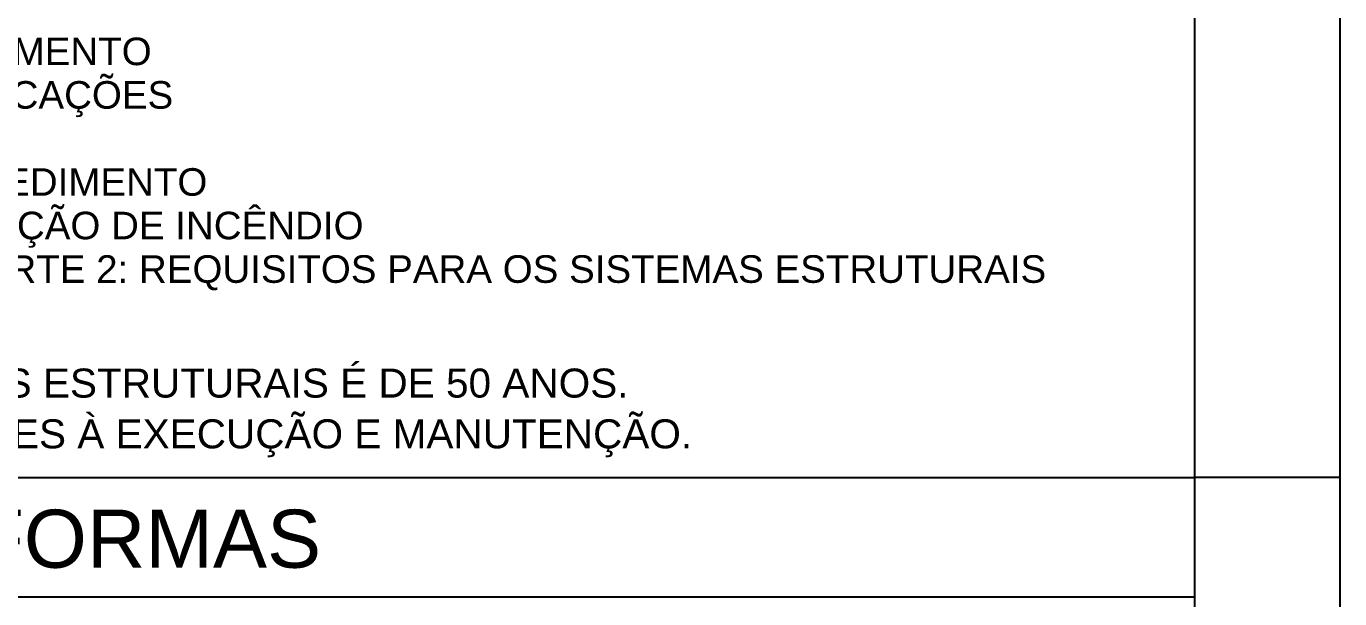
# Model space of a CAD drawing. Extents: x 0 to 119, y 0 to 84.
# Drawn here: x 109.85 to 118.9, y 58.56 to 62.51 of the extents above; entities that cross this region are included whole.
import ezdxf

# ---------------------------------------------------------------- set-up
doc = ezdxf.new("R2010")
doc.units = 0
doc.header["$MEASUREMENT"] = 0
for name, color, linetype in [('3', 7, 'CONTINUOUS'), ('40', 7, 'CONTINUOUS'), ('7', 232, 'CONTINUOUS')]:
    doc.layers.add(name, color=color, linetype=linetype)
doc.styles.add('TQS_ARIAL', font='arial.ttf')

msp = doc.modelspace()

# ---------------------------------------------------------------- linework, layer by layer
at = {"layer": '3', "color": 7, "linetype": 'Continuous'}
for p, q in [((100.4, 59.4), (117.9, 59.4)), ((100.41808, 59.4), (117.874596, 59.4)), ((117.9, 58.574661), (100.4, 58.574661))]:
    msp.add_line(p, q, dxfattribs=at)
at = {"layer": '40', "linetype": 'Continuous'}
for p, q in [((118.9, 84.099998), (118.9, 29.699798)), ((100.4, 59.4), (117.9, 59.4)), ((100.41808, 59.4), (117.874596, 59.4)), ((118.9, 59.4), (117.9, 59.4))]:
    msp.add_line(p, q, dxfattribs=at)
at = {"layer": '7', "color": 232, "linetype": 'Continuous'}
msp.add_line((117.9, 83.099998), (117.9, 0.999998), dxfattribs=at)

# ---------------------------------------------------------------- texts
at = {"layer": '3', "color": 7, "linetype": 'Continuous', "style": 'TQS_ARIAL'}
for s, p in [(' - NBR 6118 - PROJETO DE ESTRUTURAS DE CONCRETO - PROCEDIMENTO', (101.008785, 62.24102)), (' - NBR 6120 - CARGAS PARA O CÁLCULO DE ESTRUTURAS DE EDIFICAÇÕES', (101.008785, 61.94102)), (' - NBR 14931 - EXECUÇÃO DE ESTRUTURAS DE CONCRETO - PROCEDIMENTO', (101.008785, 61.34102)), (' - NBR 15200 - PROJETO DE ESTRUTURAS DE CONCRETO EM SITUAÇÃO DE INCÊNDIO', (101.008785, 61.04102)), (' - NBR 15575-2 - EDIFICAÇÕES HABITACIONAIS - DESEMPENHO - PARTE 2: REQUISITOS PARA OS SISTEMAS ESTRUTURAIS', (101.008785, 60.74102))]:
    msp.add_text(s, height=0.19, dxfattribs=at).set_placement(p)
at = {"layer": '40', "linetype": 'Continuous', "style": 'TQS_ARIAL'}
for s, height, p in [('12) CONFORME NBR 15575-2 O TEMPO DE VIDA ÚTIL DOS SISTEMAS ESTRUTURAIS É DE 50 ANOS. ', 0.2, (100.585419, 59.950251)), ('PARA TANTO DEVE-SE OBSERVAR OS REQUISITOS REFERENTES À EXECUÇÃO E MANUTENÇÃO.', 0.2, (101.164559, 59.600505)), ('DETALHES DE FORMAS', 0.4, (105.45291, 58.777899))]:
    msp.add_text(s, height=height, dxfattribs=at).set_placement(p)

doc.saveas('drawing.dxf')
